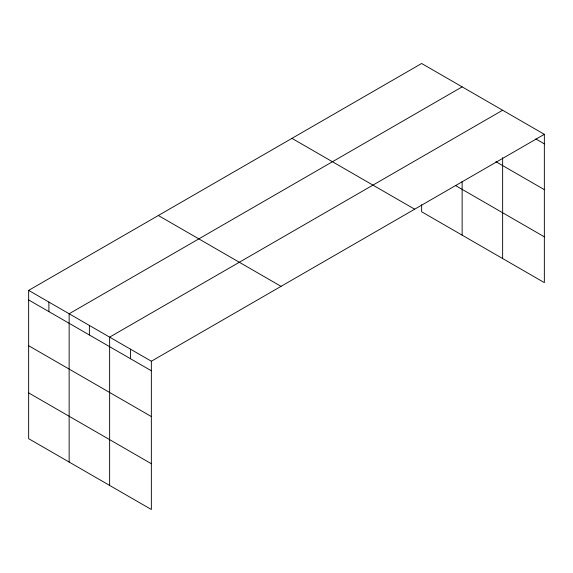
<?xml version="1.0" encoding="UTF-8"?>
<svg xmlns="http://www.w3.org/2000/svg" width="573" height="573" viewBox="0 0 573 573"><rect width="100%" height="100%" fill="white"/><g stroke="black" fill="none" stroke-linecap="round" stroke-linejoin="round"><path stroke-width="0.86" d="M544.35 134.326L421.649 63.488L28.65 290.382L28.65 438.674L151.351 509.512L151.351 361.226L544.35 134.326L544.35 282.618L421.649 211.774L421.649 204.733M462.139 86.867L69.14 313.76L69.14 462.053M502.636 110.238L109.629 337.139L109.629 485.424M535.855 138.967L544.35 143.873M495.881 161.679L544.35 189.656M455.392 185.473L544.35 236.828M291.958 138.365L414.659 209.202M158.341 215.505L281.042 286.35M28.65 290.382L151.351 361.226M28.65 299.93L151.351 370.767M28.65 345.712L151.351 416.557M28.65 392.885L151.351 463.729M502.636 157.647L502.636 258.53M462.139 181.355L462.139 235.152M130.494 349.179L130.494 358.727M89.388 325.45L89.388 334.997M48.898 302.071L48.898 311.619"/></g></svg>
